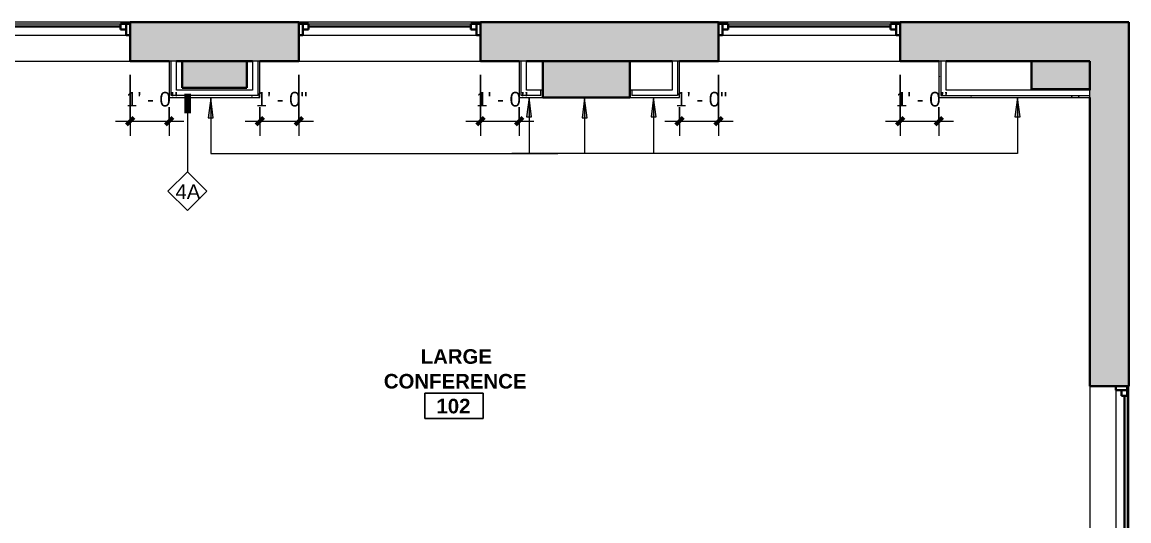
# Model space of a CAD drawing. Header units: inches. Extents: x 920 to 2317, y -557 to 1857.
# Drawn here: x 1940 to 2281.3, y 1703 to 1856.9 of the extents above; entities that cross this region are included whole.
import ezdxf

# ---------------------------------------------------------------- set-up
doc = ezdxf.new("R2010")
doc.units = ezdxf.units.IN
doc.header["$MEASUREMENT"] = 0
for name, color, linetype, lineweight in [('A-ANNO-DIMS', 211, 'Continuous', 9), ('A-ANNO-DIMS-48', 211, 'Continuous', 9), ('A-AREA-IDEN', 2, 'Continuous', 9), ('A-GENM', 13, 'Continuous', 18), ('A-GLAZ', 151, 'Continuous', 18), ('A-WALL', 113, 'Continuous', 13), ('A-WALL-IDEN', 211, 'Continuous', 9), ('A-WALL-PATT', 111, 'Continuous', 18), ('G-ANNO-TEXT', 231, 'Continuous', 9), ('I-WALL', 2, 'Continuous', 18)]:
    doc.layers.add(name, color=color, linetype=linetype, lineweight=lineweight)
doc.styles.add('Swis721 Lt BT_1', font='swissl.ttf', dxfattribs={"height": 4.5})
doc.styles.add('Swis721 Lt BT_B', font='', dxfattribs={"height": 4.5})
doc.styles.get('Swis721 Lt BT_B').set_extended_font_data('Swis721 Lt BT', bold=True)
doc.dimstyles.new('OTJ_-_3_32__Linear__1_2__Tolerance', dxfattribs={"dimscale": 12, "dimtxt": 4.748918, "dimasz": 0.1875, "dimexe": 0.375, "dimexo": 0.25, "dimgap": 0.25, "dimtad": 1, "dimdec": 1, "dimrnd": 0.5, "dimzin": 3, "dimdsep": 46, "dimlunit": 4, "dimtxsty": 'Swis721 Lt BT_1', "dimblk1": 'OBLIQUE', "dimblk2": 'OBLIQUE', "dimsah": 1, "dimcen": 0.09, "dimdle": 0.375, "dimazin": 0, "dimtfac": 1, "dimtdec": 4, "dimtix": 1, "dimtmove": 0, "dimatfit": 3, "dimfxl": 1, "dimtvp": 1, "dimfrac": 2, "dimtolj": 1, "dimtzin": 0, "dimarcsym": 2})
pattern_1 = [(0, (-105.333, 0), (15.36, 3.84), [0.634, -10.886, 0.634, -10.886, -61.44]), (0, (-105.333, 0), (15.36, 3.84), [-23.04, 0.634, -22.406, 0.634, -10.886, -26.88]), (0, (-105.333, 0), (15.36, 3.84), [-57.6, 0.634, -7.046, 0.634, -18.566]), (120, (-99.573, 1.92), (-11.0055376, 11.38215), [0.634, -10.886, 0.634, -10.886, -61.44]), (120, (-99.573, 1.92), (-11.0055376, 11.38215), [-23.04, 0.634, -22.406, 0.634, -10.886, -26.88]), (120, (-99.573, 1.92), (-11.0055376, 11.38215), [-57.6, 0.634, -7.046, 0.634, -18.566]), (240, (-97.653, 9.6), (-4.3544624, -15.22215), [0.634, -10.886, 0.634, -10.886, -61.44]), (240, (-97.653, 9.6), (-4.3544624, -15.22215), [-23.04, 0.634, -22.406, 0.634, -10.886, -26.88]), (240, (-97.653, 9.6), (-4.3544624, -15.22215), [-57.6, 0.634, -7.046, 0.634, -18.566])]

# ---------------------------------------------------------------- blocks, each defined once
blk = doc.blocks.new('Generic Models 1 - Generic Models 1-7194762-MEZZANINE  CONSTRUCTION')
at = {"layer": 'A-GENM', "lineweight": 9}
h = blk.add_hatch(color=7, dxfattribs=at)
h.paths.add_polyline_path([(2200.38, 1049.66), (2200.38, 1062.93), (2173, 1062.93), (2173, 1049.66), (2174.16, 1049.66)], flags=0)
h.paths.add_polyline_path([(2176.63, 1262.58), (2200.38, 1262.58), (2200.38, 1270.53), (2176.63, 1270.53)], flags=0)
h.paths.add_polyline_path([(2367.13, 1346.73), (2374.63, 1346.73), (2374.63, 1365.98), (2367.13, 1365.98)], flags=0)
h.paths.add_polyline_path([(1951.63, 1443.7), (1951.63, 1459.54), (1921.63, 1459.54), (1921.63, 1443.7), (1925.95, 1443.7)], flags=0)
h.paths.add_polyline_path([(2205.63, 1445.23), (2205.63, 1459.73), (2184.63, 1459.73), (2184.63, 1445.23), (2200.83, 1445.23)], flags=0)
h.paths.add_polyline_path([(2367.63, 1446.22), (2374.63, 1446.22), (2374.63, 1459.73), (2367.63, 1459.73)], flags=0)
h.paths.add_polyline_path([(1844.88, 1610.85), (1844.88, 1660.6), (1829.88, 1660.6), (1829.88, 1665.6), (1819.63, 1665.6), (1819.63, 1610.85)], flags=0)
h.paths.add_polyline_path([(2374.63, 1630.31), (2374.63, 1681.1), (2365.13, 1681.1), (2365.13, 1630.31)], flags=0)
h.paths.add_polyline_path([(2008.69, 1642.75), (2009.38, 1642.75), (2009.38, 1665.6), (1990.88, 1665.6), (1990.88, 1642.75), (1991.2, 1642.75)], flags=0)
h.paths.add_polyline_path([(2206.13, 1646.48), (2224.38, 1646.48), (2224.38, 1665.6), (2205.88, 1665.6), (2205.88, 1646.48)], flags=0)
h.paths.add_polyline_path([(2009.88, 1819.62), (2009.88, 1844.85), (1990.83, 1844.85), (1990.83, 1844.2), (1990.88, 1844.2), (1990.88, 1819.62), (2009.38, 1819.62)], flags=0)
h.paths.add_polyline_path([(1819.63, 1833.6), (1828.13, 1833.6), (1828.13, 1844.85), (1819.63, 1844.85)], flags=0)
h.paths.add_polyline_path([(2232.75, 1833.6), (2232.75, 1844.85), (2205.88, 1844.85), (2205.88, 1833.6), (2232.45, 1833.6)], flags=0)
h.paths.add_polyline_path([(2374.63, 1836.23), (2374.63, 1844.85), (2356.63, 1844.85), (2356.63, 1836.23)], flags=0)
h.paths.add_polyline_path([(2106.58, 1836.6), (2114.57, 1836.6), (2114.57, 1844.85), (2094.6, 1844.85), (2094.6, 1836.6), (2099.94, 1836.6)], flags=0)
h.paths.add_polyline_path([(1899.93, 1836.6), (1913.9, 1836.6), (1913.9, 1844.85), (1899.93, 1844.85)], flags=0)
at = {"layer": 'A-GENM', "color": 8, "lineweight": 30}
for p, q in [((2114.57, 1844.85), (2094.6, 1844.85)), ((2094.6, 1844.85), (2094.6, 1836.6)), ((2114.57, 1836.6), (2114.57, 1844.85)), ((2232.75, 1844.85), (2205.88, 1844.85)), ((2205.88, 1844.85), (2205.88, 1833.6)), ((2232.75, 1833.6), (2232.75, 1844.85)), ((2374.63, 1844.85), (2356.63, 1844.85)), ((2356.63, 1844.85), (2356.63, 1836.23)), ((2374.63, 1836.23), (2374.63, 1844.85)), ((2094.6, 1836.6), (2114.57, 1836.6)), ((2205.88, 1833.6), (2232.75, 1833.6)), ((2356.63, 1836.23), (2374.63, 1836.23))]:
    blk.add_line(p, q, dxfattribs=at)
blk = doc.blocks.new('Window-Double-Hung - 48_ X 48_-V2-MEZZANINE  CONSTRUCTION')
at = {"layer": 'A-GLAZ', "color": 8, "lineweight": 30}
for p, q in [((-28, 6), (-28, -6)), ((-28, 5.5), (-25, 5.5)), ((-26.75, 5.5), (-26.75, 2)), ((-26.75, 3.75), (-25, 3.75)), ((-25, 5.5), (-25, 3.75)), ((-25, 4.625), (25, 4.625)), ((25, 5.5), (28, 5.5)), ((25, 5.5), (25, 3.75)), ((26.75, 3.75), (25, 3.75)), ((26.75, 5.5), (26.75, 2)), ((28, -6), (28, 6)), ((-28, 2), (-26.75, 2)), ((26.75, 2), (28, 2))]:
    blk.add_line(p, q, dxfattribs=at)
at = {"layer": 'A-GLAZ'}
for p, q in [((28, 6), (-28, 6)), ((-28, -6), (28, -6))]:
    blk.add_line(p, q, dxfattribs=at)
at = {"layer": 'A-GLAZ', "lineweight": 9}
for p, q in [((-25, 5.5), (25, 5.5)), ((-26.75, 2), (26.75, 2))]:
    blk.add_line(p, q, dxfattribs=at)
blk = doc.blocks.new('DIMBLOCK1-MEZZANINE  CONSTRUCTION')
at = {"layer": 'A-ANNO-DIMS-48'}
for p, q in [((1973.3, 1840.6), (1973.3, 1821.83)), ((1973.3, 1826.33), (1973.3, 1840.6)), ((1985.3, 1830.6), (1985.3, 1821.83)), ((1985.3, 1826.33), (1985.3, 1830.6)), ((1968.8, 1826.33), (1989.8, 1826.33))]:
    blk.add_line(p, q, dxfattribs=at)
at = {"layer": 'A-ANNO-DIMS-48', "lineweight": 50}
for p, q in [((1973.3, 1826.33), (1972.18, 1825.2)), ((1973.3, 1826.33), (1974.43, 1827.45)), ((1985.3, 1826.33), (1984.18, 1825.2)), ((1985.3, 1826.33), (1986.43, 1827.45))]:
    blk.add_line(p, q, dxfattribs=at)
at = {"layer": 'A-ANNO-DIMS-48', "color": 0, "insert": (1972.03, 1835.34), "char_height": 4.5, "width": 17.4579, "attachment_point": 1, "line_spacing_factor": 1.005062, "style": 'Swis721 Lt BT_1'}
blk.add_mtext('1\' - 0"', dxfattribs=at)
blk = doc.blocks.new('_Oblique')
at = {"color": 0, "linetype": 'ByBlock', "lineweight": -2}
blk.add_line((-0.5, -0.5), (0.5, 0.5), dxfattribs=at)
blk = doc.blocks.new('DIMBLOCK2-MEZZANINE  CONSTRUCTION')
at = {"layer": 'A-ANNO-DIMS-48'}
for p, q in [((2025.3, 1840.6), (2025.3, 1821.83)), ((2025.3, 1826.33), (2025.3, 1840.6)), ((2013.3, 1830.6), (2013.3, 1821.83)), ((2013.3, 1826.33), (2013.3, 1830.6)), ((2008.8, 1826.33), (2029.8, 1826.33))]:
    blk.add_line(p, q, dxfattribs=at)
at = {"layer": 'A-ANNO-DIMS-48', "lineweight": 50}
for p, q in [((2013.3, 1826.33), (2012.17, 1825.2)), ((2013.3, 1826.33), (2014.42, 1827.45)), ((2025.3, 1826.33), (2024.17, 1825.2)), ((2025.3, 1826.33), (2026.42, 1827.45))]:
    blk.add_line(p, q, dxfattribs=at)
at = {"layer": 'A-ANNO-DIMS-48', "color": 0, "insert": (2012.02, 1835.34), "char_height": 4.5, "width": 17.4579, "attachment_point": 1, "line_spacing_factor": 1.005062, "style": 'Swis721 Lt BT_1'}
blk.add_mtext('1\' - 0"', dxfattribs=at)
blk = doc.blocks.new('DIMBLOCK3-MEZZANINE  CONSTRUCTION')
at = {"layer": 'A-ANNO-DIMS-48'}
for p, q in [((2081.3, 1840.6), (2081.3, 1821.83)), ((2081.3, 1826.33), (2081.3, 1840.6)), ((2093.3, 1830.6), (2093.3, 1821.83)), ((2093.3, 1826.33), (2093.3, 1830.6)), ((2076.8, 1826.33), (2097.8, 1826.33))]:
    blk.add_line(p, q, dxfattribs=at)
at = {"layer": 'A-ANNO-DIMS-48', "lineweight": 50}
for p, q in [((2081.3, 1826.33), (2080.17, 1825.2)), ((2081.3, 1826.33), (2082.42, 1827.45)), ((2093.3, 1826.33), (2092.17, 1825.2)), ((2093.3, 1826.33), (2094.42, 1827.45))]:
    blk.add_line(p, q, dxfattribs=at)
at = {"layer": 'A-ANNO-DIMS-48', "color": 0, "insert": (2080.02, 1835.34), "char_height": 4.5, "width": 17.4579, "attachment_point": 1, "line_spacing_factor": 1.005062, "style": 'Swis721 Lt BT_1'}
blk.add_mtext('1\' - 0"', dxfattribs=at)
blk = doc.blocks.new('DIMBLOCK4-MEZZANINE  CONSTRUCTION')
at = {"layer": 'A-ANNO-DIMS-48'}
for p, q in [((2154.73, 1840.6), (2154.73, 1821.83)), ((2154.73, 1826.33), (2154.73, 1840.6)), ((2142.73, 1830.6), (2142.73, 1821.83)), ((2142.73, 1826.33), (2142.73, 1830.6)), ((2138.23, 1826.33), (2159.23, 1826.33))]:
    blk.add_line(p, q, dxfattribs=at)
at = {"layer": 'A-ANNO-DIMS-48', "lineweight": 50}
for p, q in [((2142.73, 1826.33), (2141.6, 1825.2)), ((2142.73, 1826.33), (2143.85, 1827.45)), ((2154.73, 1826.33), (2153.6, 1825.2)), ((2154.73, 1826.33), (2155.85, 1827.45))]:
    blk.add_line(p, q, dxfattribs=at)
at = {"layer": 'A-ANNO-DIMS-48', "color": 0, "insert": (2141.45, 1835.34), "char_height": 4.5, "width": 17.4579, "attachment_point": 1, "line_spacing_factor": 1.005062, "style": 'Swis721 Lt BT_1'}
blk.add_mtext('1\' - 0"', dxfattribs=at)
blk = doc.blocks.new('DIMBLOCK5-MEZZANINE  CONSTRUCTION')
at = {"layer": 'A-ANNO-DIMS-48'}
for p, q in [((2210.73, 1840.6), (2210.73, 1821.83)), ((2210.73, 1826.33), (2210.73, 1840.6)), ((2222.73, 1830.6), (2222.73, 1821.83)), ((2222.73, 1826.33), (2222.73, 1830.6)), ((2206.23, 1826.33), (2227.23, 1826.33))]:
    blk.add_line(p, q, dxfattribs=at)
at = {"layer": 'A-ANNO-DIMS-48', "lineweight": 50}
for p, q in [((2210.73, 1826.33), (2209.6, 1825.2)), ((2210.73, 1826.33), (2211.85, 1827.45)), ((2222.73, 1826.33), (2221.6, 1825.2)), ((2222.73, 1826.33), (2223.85, 1827.45))]:
    blk.add_line(p, q, dxfattribs=at)
at = {"layer": 'A-ANNO-DIMS-48', "color": 0, "insert": (2209.45, 1835.34), "char_height": 4.5, "width": 17.4579, "attachment_point": 1, "line_spacing_factor": 1.005062, "style": 'Swis721 Lt BT_1'}
blk.add_mtext('1\' - 0"', dxfattribs=at)
blk = doc.blocks.new('Wall Tag - 1_4_-62626-MEZZANINE  CONSTRUCTION')
at = {"layer": 'A-WALL-IDEN'}
for p, q in [((-0.125, 0), (0, 0.125)), ((0, 0.125), (0.125, 0)), ((-0.125, 0), (0, -0.125)), ((0, -0.125), (0.125, 0))]:
    blk.add_line(p, q, dxfattribs=at)
blk = doc.blocks.new('Room Tag - Room Name and Number-3379422-MEZZANINE  CONSTRUCTION')
at = {"layer": 'A-AREA-IDEN'}
for p, q in [((-0.1881, -0.1636), (-0.1881, -0.0018)), ((-0.1881, -0.0018), (0.1869, -0.0018)), ((0.1869, -0.0018), (-0.1881, -0.0018)), ((-0.1881, -0.0018), (-0.1881, -0.1636)), ((0.1869, -0.0018), (0.1869, -0.1636)), ((0.1869, -0.1636), (0.1869, -0.0018)), ((0.1869, -0.1636), (-0.1881, -0.1636)), ((-0.1881, -0.1636), (0.1869, -0.1636))]:
    blk.add_line(p, q, dxfattribs=at)

msp = doc.modelspace()

# ---------------------------------------------------------------- hatches: boundary and pattern name
at = {"layer": 'A-WALL-PATT', "lineweight": 9}
h = msp.add_hatch(color=7, dxfattribs=at)
h.paths.add_polyline_path([(2081.3, 1844.85), (2154.73, 1844.85), (2154.73, 1856.85), (2081.3, 1856.85)], flags=0)
h.paths.add_polyline_path([(1820.43, 1844.85), (1820.43, 1856.85), (1782.73, 1856.85), (1782.73, 1844.85)], flags=0)
h.paths.add_polyline_path([(2210.73, 1844.85), (2281.3, 1844.85), (2281.3, 1856.85), (2210.73, 1856.85)], flags=0)
h.paths.add_polyline_path([(1880.53, 1844.85), (1917.3, 1844.85), (1917.3, 1856.85), (1876.43, 1856.85), (1876.43, 1844.85)], flags=0)
h.paths.add_polyline_path([(2025.3, 1844.85), (2025.3, 1856.85), (1973.3, 1856.85), (1973.3, 1844.85), (2013.3, 1844.85)], flags=0)
h.paths.add_polyline_path([(1726.73, 1844.85), (1726.73, 1856.85), (1714.3, 1856.85), (1714.3, 1844.85)], flags=0)
h = msp.add_hatch(dxfattribs=at)
h.set_pattern_fill('FP_2', color=256, style=0, pattern_type=2)
h.set_pattern_definition(pattern_1)
h.paths.add_polyline_path([(2013.3, 1834.23), (2013.3, 1844.85), (2012.67, 1844.85), (2012.67, 1834.23)], flags=0)
h = msp.add_hatch(dxfattribs=at)
h.set_pattern_fill('FP_2', color=256, style=0, pattern_type=2)
h.set_pattern_definition(pattern_1)
h.paths.add_polyline_path([(2223.35, 1833.6), (2223.35, 1844.85), (2222.73, 1844.85), (2222.73, 1833.6)], flags=0)
h = msp.add_hatch(color=7, dxfattribs=at)
h.paths.add_polyline_path([(2269.3, 1207.73), (2281.3, 1207.73), (2281.3, 1279.93), (2269.3, 1279.93), (2269.3, 1219.73)], flags=0)
h.paths.add_polyline_path([(2281.3, 1335.93), (2281.3, 1381.73), (2269.3, 1381.73), (2269.3, 1335.93), (2271.14, 1335.93)], flags=0)
h.paths.add_polyline_path([(2269.3, 1437.73), (2281.3, 1437.73), (2281.3, 1481.61), (2269.3, 1481.61), (2269.3, 1441.23)], flags=0)
h.paths.add_polyline_path([(2281.3, 1537.61), (2281.3, 1574.31), (2269.3, 1574.31), (2269.3, 1537.61)], flags=0)
h.paths.add_polyline_path([(2269.3, 1630.31), (2281.3, 1630.31), (2281.3, 1688.6), (2269.3, 1688.6), (2269.3, 1685.48)], flags=0)
h.paths.add_polyline_path([(2281.3, 1744.6), (2281.3, 1844.85), (2269.3, 1844.85), (2269.3, 1744.6)], flags=0)
h = msp.add_hatch(dxfattribs=at)
h.set_pattern_fill('FP_2', color=256, style=0, pattern_type=2)
h.set_pattern_definition(pattern_1)
h.paths.add_polyline_path([(1985.93, 1833.6), (2013.3, 1833.6), (2013.3, 1834.23), (1985.93, 1834.23)], flags=0)
h = msp.add_hatch(dxfattribs=at)
h.set_pattern_fill('FP_2', color=256, style=0, pattern_type=2)
h.set_pattern_definition(pattern_1)
h.paths.add_polyline_path([(2269.3, 1833.6), (2269.3, 1834.23), (2223.35, 1834.23), (2223.35, 1833.6), (2268.59, 1833.6)], flags=0)
at = {"layer": 'G-ANNO-TEXT'}
for points in [[(1998.11, 1833.39), (1997.32, 1827.39), (1998.9, 1827.39)], [(2096.29, 1833.64), (2095.5, 1827.64), (2097.08, 1827.64)], [(2113.44, 1833.39), (2112.65, 1827.39), (2114.23, 1827.39)], [(2134.73, 1833.64), (2133.94, 1827.64), (2135.52, 1827.64)], [(2246.95, 1833.62), (2246.16, 1827.62), (2247.74, 1827.62)]]:
    msp.add_hatch(color=7, dxfattribs=at).paths.add_polyline_path(points, flags=0)

# ---------------------------------------------------------------- linework, layer by layer
at = {"layer": 'A-WALL', "lineweight": 18}
for p, q in [((1987.55, 1844.85), (1985.3, 1844.85)), ((1985.93, 1834.23), (1985.93, 1844.85)), ((2013.3, 1844.85), (2011.05, 1844.85)), ((2012.67, 1844.85), (2012.67, 1834.23)), ((2095.55, 1844.85), (2093.3, 1844.85)), ((2093.92, 1834.23), (2093.92, 1844.85)), ((2142.73, 1844.85), (2140.48, 1844.85)), ((2142.1, 1844.85), (2142.1, 1834.23)), ((2224.98, 1844.85), (2222.73, 1844.85)), ((2223.35, 1844.85), (2223.35, 1834.23)), ((2012.67, 1834.23), (1985.93, 1834.23)), ((2099.92, 1834.23), (2093.92, 1834.23)), ((2099.92, 1834.23), (2099.92, 1835.85)), ((2128.05, 1835.85), (2128.05, 1834.23)), ((2142.1, 1834.23), (2128.05, 1834.23)), ((2223.35, 1834.23), (2269.3, 1834.23)), ((2269.3, 1833.6), (2269.3, 1835.85))]:
    msp.add_line(p, q, dxfattribs=at)
at = {"layer": 'A-WALL-IDEN', "lineweight": 90}
msp.add_line((1990.94, 1834.73), (1990.94, 1828.73), dxfattribs=at)
at = {"layer": 'A-WALL-IDEN'}
msp.add_line((1990.94, 1834.73), (1990.94, 1810.73), dxfattribs=at)
at = {"layer": 'G-ANNO-TEXT', "color": 7}
for p, q in [((1998.11, 1833.39), (1997.32, 1827.39)), ((1998.9, 1827.39), (1998.11, 1833.39)), ((1998.11, 1833.39), (1998.11, 1816.35)), ((2096.29, 1833.64), (2095.5, 1827.64)), ((2097.08, 1827.64), (2096.29, 1833.64)), ((2096.29, 1833.64), (2096.29, 1816.35)), ((2113.44, 1833.39), (2112.65, 1827.39)), ((2114.23, 1827.39), (2113.44, 1833.39)), ((2113.44, 1833.39), (2113.44, 1816.35)), ((2134.73, 1833.64), (2133.94, 1827.64)), ((2135.52, 1827.64), (2134.73, 1833.64)), ((2134.73, 1833.64), (2134.73, 1816.35)), ((2246.95, 1833.62), (2246.16, 1827.62)), ((2247.74, 1827.62), (2246.95, 1833.62)), ((2246.95, 1833.62), (2246.95, 1816.35)), ((1997.32, 1827.39), (1998.9, 1827.39)), ((2095.5, 1827.64), (2097.08, 1827.64)), ((2112.65, 1827.39), (2114.23, 1827.39)), ((2133.94, 1827.64), (2135.52, 1827.64)), ((2246.16, 1827.62), (2247.74, 1827.62)), ((1998.11, 1816.35), (2105.15, 1816.35)), ((2091.11, 1816.35), (2090.98, 1816.35)), ((2113.44, 1816.35), (2091.11, 1816.35)), ((2096.29, 1816.35), (2101.22, 1816.35)), ((2102.85, 1816.35), (2102.72, 1816.35)), ((2246.95, 1816.35), (2102.85, 1816.35)), ((2128.23, 1816.35), (2128.1, 1816.35)), ((2134.73, 1816.35), (2128.23, 1816.35))]:
    msp.add_line(p, q, dxfattribs=at)
at = {"layer": 'I-WALL', "color": 8, "lineweight": 30}
for p, q in [((2025.3, 1856.85), (1973.3, 1856.85)), ((2154.73, 1856.85), (2081.3, 1856.85)), ((2281.3, 1856.85), (2210.73, 1856.85)), ((2281.3, 1744.6), (2281.3, 1856.85)), ((1973.3, 1844.85), (1985.3, 1844.85)), ((1987.55, 1844.85), (2011.05, 1844.85)), ((2013.3, 1844.85), (2025.3, 1844.85)), ((2081.3, 1844.85), (2093.3, 1844.85)), ((2095.55, 1844.85), (2140.48, 1844.85)), ((2142.73, 1844.85), (2154.73, 1844.85)), ((2210.73, 1844.85), (2222.73, 1844.85)), ((2224.98, 1844.85), (2269.3, 1844.85)), ((2269.3, 1844.85), (2269.3, 1835.85)), ((2269.3, 1833.6), (2269.3, 1744.6))]:
    msp.add_line(p, q, dxfattribs=at)
at = {"layer": 'I-WALL'}
for p, q in [((1985.3, 1844.85), (1985.3, 1833.6)), ((1987.55, 1835.85), (1987.55, 1844.85)), ((2011.05, 1844.85), (2011.05, 1835.85)), ((2013.3, 1833.6), (2013.3, 1844.85)), ((2093.3, 1844.85), (2093.3, 1833.6)), ((2095.55, 1835.85), (2095.55, 1844.85)), ((2140.48, 1844.85), (2140.48, 1835.85)), ((2142.73, 1833.6), (2142.73, 1844.85)), ((2222.73, 1844.85), (2222.73, 1833.6)), ((2224.98, 1835.85), (2224.98, 1844.85)), ((1985.3, 1833.6), (2013.3, 1833.6)), ((2011.05, 1835.85), (1987.55, 1835.85)), ((2093.3, 1833.6), (2100.55, 1833.6)), ((2100.55, 1835.85), (2095.55, 1835.85)), ((2100.55, 1833.6), (2100.55, 1835.85)), ((2140.48, 1835.85), (2127.42, 1835.85)), ((2127.42, 1835.85), (2127.42, 1833.6)), ((2127.42, 1833.6), (2142.73, 1833.6)), ((2222.73, 1833.6), (2269.3, 1833.6)), ((2269.3, 1835.85), (2224.98, 1835.85))]:
    msp.add_line(p, q, dxfattribs=at)

# ---------------------------------------------------------------- block references
at = {"layer": 'A-AREA-IDEN', "xscale": 47.99999999999997, "yscale": 47.99999999999997, "zscale": 47.99999999999997}
msp.add_blockref('Room Tag - Room Name and Number-3379422-MEZZANINE  CONSTRUCTION', (2073.19, 1742.49), dxfattribs=at)
at = {"layer": 'A-GENM', "lineweight": 9}
msp.add_blockref('Generic Models 1 - Generic Models 1-7194762-MEZZANINE  CONSTRUCTION', (-105.33, 0), dxfattribs=at)
at = {"layer": 'A-GLAZ'}
for p in [(1945.3, 1850.85), (2053.3, 1850.85), (2182.73, 1850.85)]:
    msp.add_blockref('Window-Double-Hung - 48_ X 48_-V2-MEZZANINE  CONSTRUCTION', p, dxfattribs=at)
at = {"layer": 'A-GLAZ', "rotation": 270}
msp.add_blockref('Window-Double-Hung - 48_ X 48_-V2-MEZZANINE  CONSTRUCTION', (2275.3, 1716.6), dxfattribs=at)
at = {"layer": 'A-WALL-IDEN', "xscale": 47.99999999999997, "yscale": 47.99999999999997, "zscale": 47.99999999999997}
msp.add_blockref('Wall Tag - 1_4_-62626-MEZZANINE  CONSTRUCTION', (1990.94, 1804.73), dxfattribs=at)

# ---------------------------------------------------------------- texts
at = {"layer": 'A-AREA-IDEN', "char_height": 4.5, "attachment_point": 1, "style": 'Swis721 Lt BT_B'}
for s, insert, width in [('LARGE', (2062.88, 1755.99), 24.9975), ('CONFERENCE', (2051.51, 1748.36), 52.419), ('102', (2067.74, 1740.69), 12.726)]:
    msp.add_mtext(s, dxfattribs=dict(at, insert=insert, width=width))
at = {"layer": 'A-WALL-IDEN', "insert": (1987.24, 1806.79), "char_height": 4.5, "width": 8.787, "attachment_point": 1, "style": 'Swis721 Lt BT_1'}
msp.add_mtext('4A', dxfattribs=at)

# ---------------------------------------------------------------- dimensions: what is measured, and where the dimension line sits
at = {"layer": 'A-ANNO-DIMS'}
for base, p1, p2, picture, middle in [((1985.3, 1826.33), (1973.3, 1843.6), (1985.3, 1833.6), 'DIMBLOCK1-MEZZANINE  CONSTRUCTION', (1979.3, 1831.64)), ((2025.3, 1826.33), (2013.3, 1833.6), (2025.3, 1843.6), 'DIMBLOCK2-MEZZANINE  CONSTRUCTION', (2019.3, 1831.64)), ((2093.3, 1826.33), (2081.3, 1843.6), (2093.3, 1833.6), 'DIMBLOCK3-MEZZANINE  CONSTRUCTION', (2087.3, 1831.64)), ((2154.73, 1826.33), (2142.73, 1833.6), (2154.73, 1843.6), 'DIMBLOCK4-MEZZANINE  CONSTRUCTION', (2148.73, 1831.64)), ((2222.73, 1826.33), (2210.73, 1843.6), (2222.73, 1833.6), 'DIMBLOCK5-MEZZANINE  CONSTRUCTION', (2216.73, 1831.64))]:
    dim = msp.add_linear_dim(base=base, p1=p1, p2=p2, dimstyle='OTJ_-_3_32__Linear__1_2__Tolerance', override={"dimpost": '<>', "dimfxl": 15.620499}, dxfattribs=at)
    dim.commit()
    dim.dimension.update_dxf_attribs({"geometry": picture, "text_midpoint": middle})

doc.saveas('drawing.dxf')
